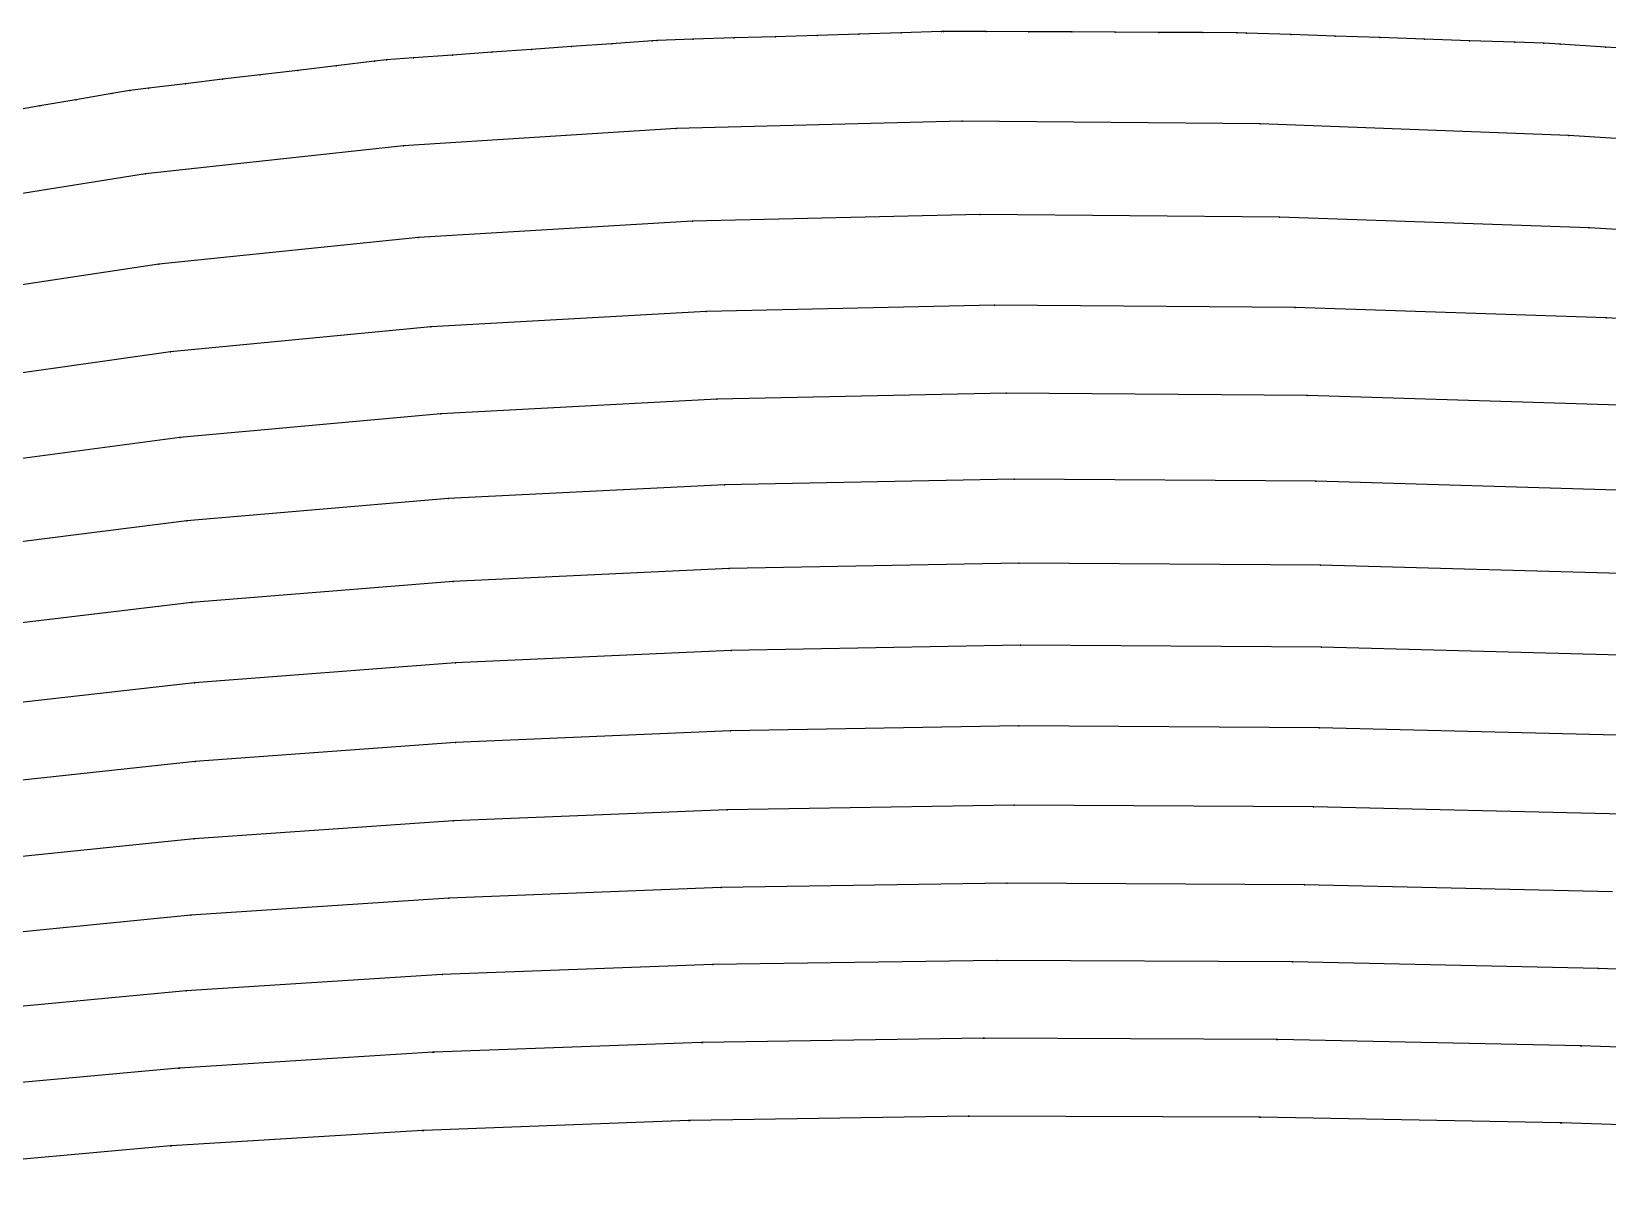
# Model space of a CAD drawing. Extents: x 0 to 4.67, y -4.5 to 1.66.
# Drawn here: x 0.776 to 1.544, y -0.155 to 0.411 of the extents above; entities that cross this region are included whole.
import ezdxf

# ---------------------------------------------------------------- set-up
doc = ezdxf.new("R2010")
doc.units = 0
doc.layers.get('0').update_dxf_attribs({"linetype": 'CONTINUOUS'})

msp = doc.modelspace()

# ---------------------------------------------------------------- linework, layer by layer
at = {"color": 4}
for points in [[(1.56564, 0.40228), (1.54336, 0.40366), (1.52117, 0.40502), (1.51316, 0.40552), (1.49906, 0.40601), (1.47704, 0.40678), (1.45511, 0.40754), (1.43327, 0.40829), (1.41153, 0.40904), (1.38988, 0.40979), (1.36834, 0.41052), (1.36383, 0.41068), (1.3469, 0.41075), (1.32557, 0.41084), (1.30434, 0.41093), (1.28323, 0.41102), (1.26222, 0.4111), (1.24134, 0.41118), (1.22056, 0.41125), (1.2196, 0.41125), (1.19991, 0.41064), (1.17938, 0.41001), (1.15897, 0.40937), (1.13869, 0.40873), (1.11854, 0.40809), (1.09852, 0.40746), (1.08111, 0.40691), (1.07863, 0.40673), (1.05887, 0.40532), (1.03925, 0.40392), (1.01977, 0.40252), (1.00043, 0.40114), (0.98124, 0.39976), (0.96219, 0.39838), (0.94902, 0.39743), (0.94329, 0.39675), (0.92454, 0.39452), (0.90594, 0.39231), (0.88749, 0.39011), (0.8692, 0.38793), (0.85107, 0.38576), (0.8331, 0.38361), (0.82402, 0.38252), (0.81528, 0.38101), (0.79764, 0.37795), (0.78015, 0.37493), (0.76284, 0.37192)], [(1.67993, 0.35076), (1.52522, 0.36058), (1.37492, 0.36623), (1.22975, 0.36748), (1.09036, 0.36399), (0.95741, 0.35556), (0.8316, 0.34188), (0.71347, 0.32292), (0.60365, 0.29885), (0.5026, 0.27007), (0.41087, 0.23663), (0.32885, 0.19889), (0.25698, 0.15708), (0.19541, 0.11178), (0.14489, 0.06384), (0.10522, 0.01372), (0.07678, -0.03766), (0.05965, -0.10535), (0.05338, -0.15516), (0.0591, -0.21394)], [(1.69092, 0.30621), (1.53541, 0.31547), (1.38433, 0.32079), (1.23841, 0.32197), (1.09829, 0.31868), (0.96465, 0.31073), (0.83819, 0.29783), (0.71944, 0.27996), (0.60905, 0.25727), (0.50748, 0.23013), (0.41527, 0.19861), (0.33283, 0.16301), (0.26058, 0.12359), (0.19869, 0.08088), (0.1479, 0.03569), (0.10803, -0.01157), (0.07944, -0.06001), (0.06222, -0.12384), (0.05592, -0.1708)], [(1.69979, 0.26292), (1.54368, 0.27166), (1.39201, 0.27669), (1.24553, 0.2778), (1.10486, 0.27469), (0.97071, 0.26719), (0.84376, 0.25502), (0.72455, 0.23815), (0.61374, 0.21674), (0.51177, 0.19113), (0.4192, 0.16139), (0.33644, 0.1278), (0.26391, 0.0906), (0.20179, 0.0503), (0.1508, 0.00765), (0.11078, -0.03694), (0.08208, -0.08265), (0.06479, -0.14287), (0.05847, -0.18719)], [(1.54999, 0.22904), (1.39794, 0.23378), (1.25108, 0.23483), (1.11006, 0.2319), (0.97557, 0.22482), (0.84829, 0.21332), (0.72879, 0.19739), (0.61769, 0.17717), (0.51546, 0.15298), (0.42266, 0.12489), (0.3397, 0.09317), (0.26698, 0.05804), (0.2047, 0.01998), (0.15358, -0.02031), (0.11346, -0.06242), (0.08468, -0.10559), (0.06735, -0.16247)], [(1.55431, 0.18747), (1.40207, 0.19196), (1.25504, 0.19295), (1.11385, 0.19018), (0.9792, 0.18348), (0.85177, 0.17261), (0.73212, 0.15755), (0.6209, 0.13843), (0.51855, 0.11557), (0.42563, 0.08901), (0.34257, 0.05902), (0.26977, 0.02581), (0.20741, -0.01017), (0.15624, -0.04825), (0.11606, -0.08807), (0.08725, -0.12888), (0.06991, -0.18266)], [(1.55655, 0.1468), (1.40435, 0.15105), (1.25734, 0.15198), (1.11619, 0.14936), (0.98156, 0.14302), (0.85416, 0.13274), (0.73453, 0.11848), (0.62333, 0.10039), (0.521, 0.07876), (0.42811, 0.05362), (0.34506, 0.02524), (0.27227, -0.00619), (0.20993, -0.04024), (0.15876, -0.07628), (0.1186, -0.11396), (0.08979, -0.15258), (0.07245, -0.20347)], [(1.55685, 0.10698), (1.40488, 0.11101), (1.2581, 0.1119), (1.11715, 0.10941), (0.98273, 0.10341), (0.85552, 0.09366), (0.73607, 0.08016), (0.62503, 0.06302), (0.52286, 0.04252), (0.43011, 0.0187), (0.34718, -0.00818), (0.2745, -0.03796), (0.21225, -0.07022), (0.16117, -0.10437), (0.12106, -0.14007), (0.0923, -0.17666)], [(1.55527, 0.06792), (1.40372, 0.07174), (1.25735, 0.07258), (1.11679, 0.07022), (0.98274, 0.06453), (0.85588, 0.05528), (0.73677, 0.04247), (0.62604, 0.02621), (0.52415, 0.00677), (0.43165, -0.01582), (0.34896, -0.04133), (0.27648, -0.06957), (0.2144, -0.10018), (0.16346, -0.13257), (0.12346, -0.16643)], [(1.55186, 0.02951), (1.40092, 0.03313), (1.25513, 0.03393), (1.11514, 0.03169), (0.98163, 0.02628), (0.85528, 0.0175), (0.73664, 0.00534), (0.62636, -0.01011), (0.52487, -0.02858), (0.43275, -0.05003), (0.35039, -0.07426), (0.2782, -0.10109), (0.21637, -0.13016), (0.16563, -0.16092)], [(1.54671, -0.00836), (1.39656, -0.00491), (1.25153, -0.00415), (1.11226, -0.00628), (0.97945, -0.01142), (0.85376, -0.01977), (0.73574, -0.03135), (0.62602, -0.04604), (0.52507, -0.0636), (0.43342, -0.08401), (0.35149, -0.10705), (0.27968, -0.13257), (0.21817, -0.16021)], [(1.69349, -0.05148), (1.53991, -0.04577), (1.39071, -0.04249), (1.2466, -0.04176), (1.10822, -0.04379), (0.97625, -0.04869), (0.85136, -0.05664), (0.73409, -0.06766), (0.62507, -0.08165), (0.52476, -0.09838), (0.4337, -0.11782), (0.35229, -0.13976), (0.28093, -0.16406)], [(1.68365, -0.08875), (1.53156, -0.08338), (1.53122, -0.08337), (1.38347, -0.08032), (1.38313, -0.08032), (1.24044, -0.07972), (1.24005, -0.07972), (1.10309, -0.08175), (1.10265, -0.08177), (0.9721, -0.08654), (0.97171, -0.08657), (0.84814, -0.09425), (0.8477, -0.09429), (0.73175, -0.10489), (0.7313, -0.10494), (0.62355, -0.11836), (0.6231, -0.11843), (0.52398, -0.13443), (0.52354, -0.13453), (0.4336, -0.15307), (0.43315, -0.15318), (0.35279, -0.17405)], [(1.67258, -0.12607), (1.52178, -0.12105), (1.52144, -0.12104), (1.37495, -0.11824), (1.37461, -0.11824), (1.23313, -0.1178), (1.23275, -0.1178), (1.09695, -0.1199), (1.09652, -0.11991), (0.96708, -0.12465), (0.96669, -0.12467), (0.84417, -0.1322), (0.84374, -0.13223), (0.72876, -0.14255), (0.72833, -0.1426), (0.62148, -0.1556)]]:
    msp.add_lwpolyline(points, dxfattribs=at)
at = {"color": 2}
for p in [(1.09852, 0.40746, 3.07874), (1.11854, 0.40809, 3.07874), (1.13869, 0.40873, 3.07874), (1.15897, 0.40937, 3.07874), (1.17938, 0.41001, 3.07874), (1.19991, 0.41064, 3.07874), (1.2196, 0.41125, 3.07874), (1.22056, 0.41125, 3.07874), (1.24134, 0.41118, 3.07874), (1.26222, 0.4111, 3.07874), (1.28323, 0.41102, 3.07874), (1.30434, 0.41093, 3.07874), (1.32557, 0.41084, 3.07874), (1.3469, 0.41075, 3.07874), (1.36383, 0.41068, 3.07874), (1.36834, 0.41052, 3.07874), (1.38988, 0.40979, 3.07874), (1.41153, 0.40904, 3.07874), (1.43327, 0.40829, 3.07874), (1.45511, 0.40754, 3.07874), (0.98124, 0.39976, 3.07874), (1.00043, 0.40114, 3.07874), (1.01977, 0.40252, 3.07874), (1.03925, 0.40392, 3.07874), (1.05887, 0.40532, 3.07874), (1.07863, 0.40673, 3.07874), (1.08111, 0.40691, 3.07874), (1.47704, 0.40678, 3.07874), (1.49906, 0.40601, 3.07874), (1.51316, 0.40552, 3.07874), (1.52117, 0.40502, 3.07874), (1.54336, 0.40366, 3.07874), (0.90594, 0.39231, 3.07874), (0.92454, 0.39452, 3.07874), (0.94329, 0.39675, 3.07874), (0.94902, 0.39743, 3.07874), (0.96219, 0.39838, 3.07874), (0.85107, 0.38576, 3.07874), (0.8692, 0.38793, 3.07874), (0.88749, 0.39011, 3.07874), (0.79764, 0.37795, 3.07874), (0.81528, 0.38101, 3.07874), (0.82402, 0.38252, 3.07874), (0.8331, 0.38361, 3.07874), (0.78015, 0.37493, 3.07874), (1.09036, 0.36399, 3.36206), (1.22975, 0.36748, 3.36206), (1.37492, 0.36623, 3.36206), (0.95741, 0.35556, 3.36206), (1.52522, 0.36058, 3.36206), (0.8316, 0.34188, 3.36206), (1.09829, 0.31868, 3.65784), (1.23841, 0.32197, 3.65784), (1.38433, 0.32079, 3.65784), (1.53541, 0.31547, 3.65784), (0.96465, 0.31073, 3.65784), (0.83819, 0.29783, 3.65784), (1.24553, 0.2778, 3.96609), (1.39201, 0.27669, 3.96609), (1.10486, 0.27469, 3.96609), (1.54368, 0.27166, 3.96609), (0.97071, 0.26719, 3.96609), (0.84376, 0.25502, 3.96609), (1.11006, 0.2319, 4.2868), (1.25108, 0.23483, 4.2868), (1.39794, 0.23378, 4.2868), (0.97557, 0.22482, 4.2868), (0.84829, 0.21332, 4.2868), (1.25504, 0.19295, 4.61999), (1.11385, 0.19018, 4.61999), (1.40207, 0.19196, 4.61999), (0.9792, 0.18348, 4.61999), (0.85177, 0.17261, 4.61999), (1.11619, 0.14936, 4.96564), (1.25734, 0.15198, 4.96564), (1.40435, 0.15105, 4.96564), (0.98156, 0.14302, 4.96564), (0.85416, 0.13274, 4.96564), (1.11715, 0.10941, 5.32377), (1.2581, 0.1119, 5.32377), (1.40488, 0.11101, 5.32377), (0.98273, 0.10341, 5.32377), (0.85552, 0.09366, 5.32377), (1.11679, 0.07022, 5.69436), (1.25735, 0.07258, 5.69436), (1.40372, 0.07174, 5.69436), (0.98274, 0.06453, 5.69436), (0.85588, 0.05528, 5.69436), (1.11514, 0.03169, 6.07741), (1.25513, 0.03393, 6.07741), (1.40092, 0.03313, 6.07741), (0.98163, 0.02628, 6.07741), (0.85528, 0.0175, 6.07741), (1.11226, -0.00628, 6.47294), (1.25153, -0.00415, 6.47294), (1.39656, -0.00491, 6.47294), (0.97945, -0.01142, 6.47294), (0.85376, -0.01977, 6.47294), (1.10822, -0.04379, 6.88094), (1.2466, -0.04176, 6.88094), (1.39071, -0.04249, 6.88094), (1.53991, -0.04577, 6.88094), (0.97625, -0.04869, 6.88094), (0.85136, -0.05664, 6.88094), (1.10265, -0.08177, 7.3014), (1.10309, -0.08175, 7.3014), (1.24005, -0.07972, 7.3014), (1.24044, -0.07972, 7.3014), (1.38313, -0.08032, 7.3014), (1.38347, -0.08032, 7.3014), (1.53122, -0.08337, 7.3014), (1.53156, -0.08338, 7.3014), (0.97171, -0.08657, 7.3014), (0.9721, -0.08654, 7.3014), (0.8477, -0.09429, 7.3014), (0.84814, -0.09425, 7.3014), (1.09652, -0.11991, 7.73433), (1.09695, -0.1199, 7.73433), (1.23275, -0.1178, 7.73433), (1.23313, -0.1178, 7.73433), (1.37461, -0.11824, 7.73433), (1.37495, -0.11824, 7.73433), (1.52144, -0.12104, 7.73433), (1.52178, -0.12105, 7.73433), (0.96669, -0.12467, 7.73433), (0.96708, -0.12465, 7.73433), (0.84374, -0.13223, 7.73433), (0.84417, -0.1322, 7.73433)]:
    msp.add_point(p, dxfattribs=at)

doc.saveas('drawing.dxf')
